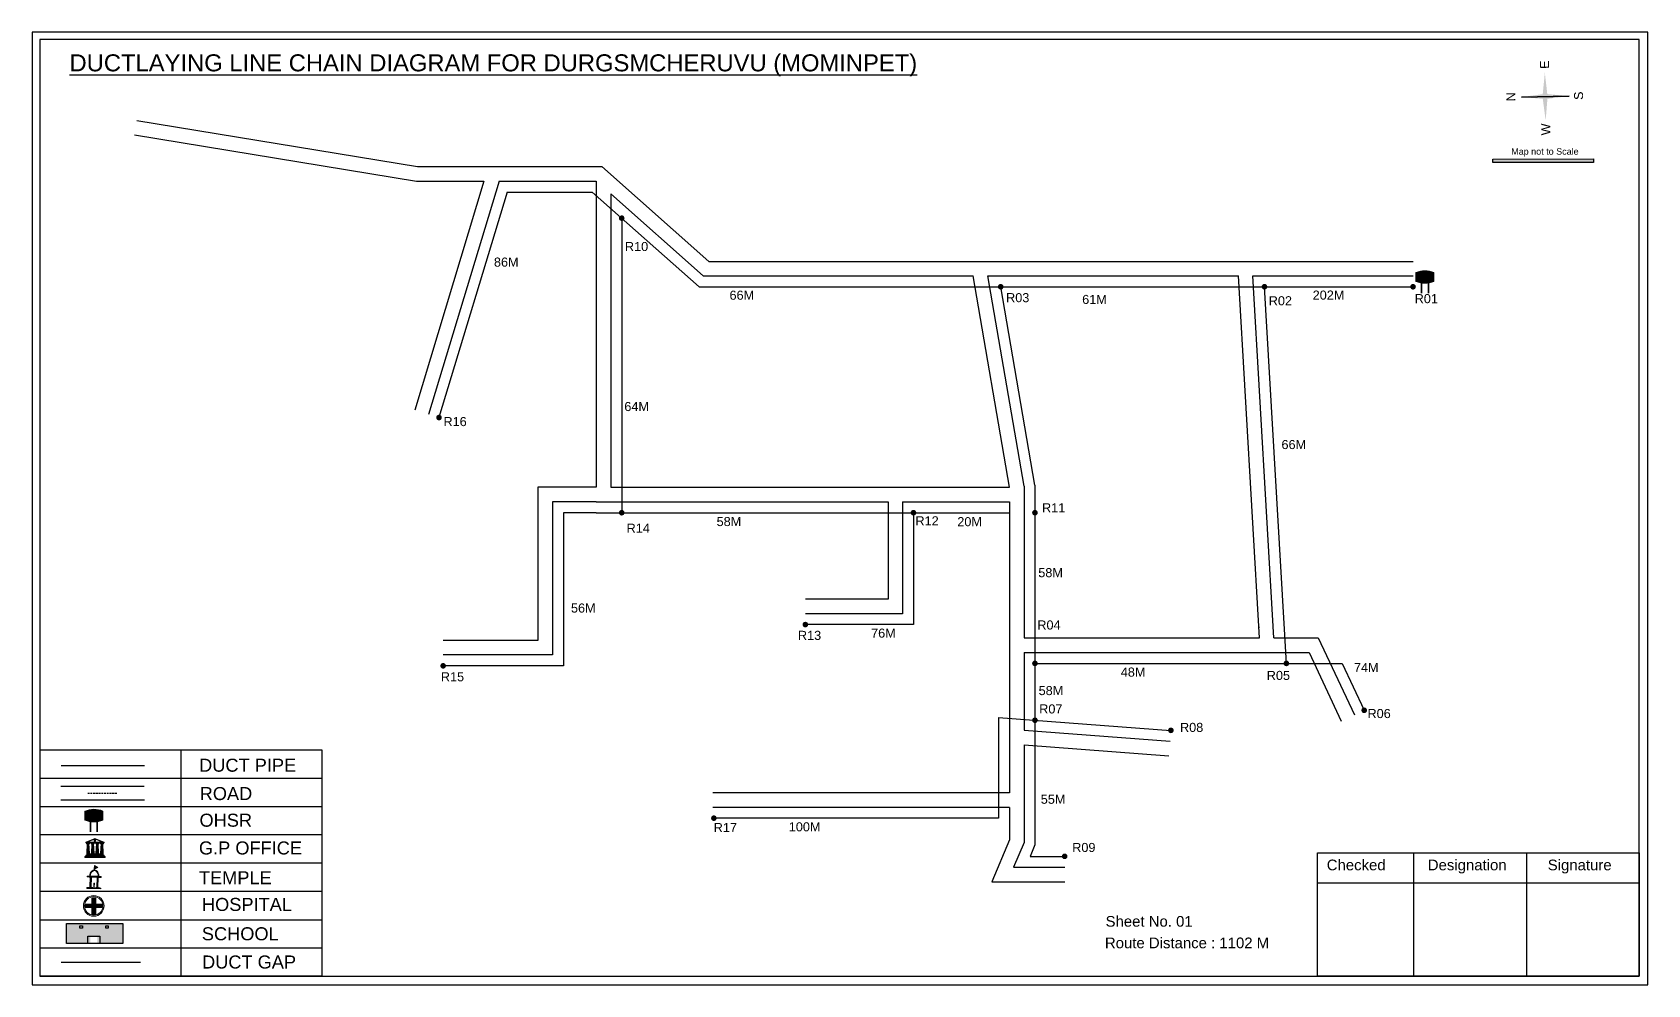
# Model space of a CAD drawing. Header units: inches. Extents: x -117 to 51867, y -12715 to 3423.
# Drawn here: x 37560 to 38450, y -10334 to -9810 of the extents above; entities that cross this region are included whole.
import ezdxf

# ---------------------------------------------------------------- set-up
doc = ezdxf.new("R2010")
doc.units = ezdxf.units.IN
doc.header["$MEASUREMENT"] = 0
doc.linetypes.add('DASHEDX2', pattern=[1.5, 1, -0.5])
for name, color, linetype in [('LANDMARK', 7, 'Continuous'), ('OHT', 7, 'Continuous'), ('pipe', 5, 'Continuous')]:
    doc.layers.add(name, color=color, linetype=linetype)
doc.styles.get("Standard").update_dxf_attribs({"font": 'arial.ttf'})

# ---------------------------------------------------------------- blocks, each defined once
blk = doc.blocks.new('OHT')
at = {"linetype": 'Continuous', "lineweight": 0, "true_color": 0x0ffffc}
blk.add_hatch(color=4, dxfattribs=at).paths.add_polyline_path([(0.012, 1), (0, 1, 0.101323), (-0.4, 0.916), (-0.4, 0.525, 0.194075), (0.399, 0.521), (0.399, 0.921, 0.097877)])
at = {"color": 4, "linetype": 'Continuous', "lineweight": 0, "true_color": 0x0ffffc, "flags": 128}
for points in [[(-0.4, 0.525), (-0.4, 0.916)], [(0.399, 0.521), (0.399, 0.921)]]:
    blk.add_lwpolyline(points, dxfattribs=at)
at = {"color": 4, "linetype": 'Continuous', "lineweight": 0, "true_color": 0x0ffffc, "const_width": 0.075, "flags": 128}
for points in [[(-0.15, 0), (-0.15, 0.475)], [(0.15, 0), (0.15, 0.473)]]:
    blk.add_lwpolyline(points, dxfattribs=at)
at = {"color": 4, "linetype": 'Continuous', "lineweight": 0, "true_color": 0x0ffffc}
for centre, radius, start, end in [((0.006, -0.019), 1.019, 67.31091, 113.47108), ((0.004, 1.513), 1.068, 247.76824, 291.70073)]:
    blk.add_arc(centre, radius, start, end, dxfattribs=at)
blk = doc.blocks.new('Government_Office')
at = {"linetype": 'Continuous', "lineweight": 0, "true_color": 0xff0000}
h = blk.add_hatch(color=1, dxfattribs=at)
h.paths.add_polyline_path([(0.44, 0.72), (0.45, 0.75), (0, 0.93), (-0.45, 0.75), (-0.44, 0.72)])
h.paths.add_polyline_path([(0.355, 0.75), (-0.355, 0.75), (0, 0.9)], flags=16)
h.paths.add_polyline_path([(0, 0.778, -1), (0, 0.872, -1)], flags=0)
h = blk.add_hatch(color=1, dxfattribs=at)
edge = h.paths.add_edge_path()
edge.add_arc((0, 0.825), 0.0467, 90, 270)
edge.add_arc((0, 0.825), 0.0467, 270, 450)
for points in [[(-0.5, 0.05), (0.5, 0.05), (0.5, 0), (-0.5, 0)], [(-0.45, 0.075), (-0.45, 0.12), (0.45, 0.12), (0.45, 0.075)], [(-0.4, 0.14), (-0.4, 0.18), (0.4, 0.18), (0.4, 0.14)]]:
    blk.add_hatch(color=1, dxfattribs=at).paths.add_polyline_path(points)
h = blk.add_hatch(color=1, dxfattribs=at)
edge = h.paths.add_edge_path()
edge.add_line((-0.27, 0.195), (-0.295, 0.675))
edge.add_line((-0.295, 0.675), (-0.29, 0.675))
edge.add_arc((-0.278, 0.688), 0.0176, 225.30401, 441.56588)
edge.add_line((-0.275, 0.705), (-0.395, 0.705))
edge.add_arc((-0.392, 0.688), 0.0176, 98.43412, 314.69599)
edge.add_line((-0.38, 0.675), (-0.375, 0.675))
edge.add_line((-0.375, 0.675), (-0.4, 0.195))
edge.add_line((-0.4, 0.195), (-0.27, 0.195))
h = blk.add_hatch(color=1, dxfattribs=at)
edge = h.paths.add_edge_path()
edge.add_line((-0.047, 0.195), (-0.072, 0.675))
edge.add_line((-0.072, 0.675), (-0.067, 0.675))
edge.add_arc((-0.054, 0.688), 0.0176, 225.30401, 441.56588)
edge.add_line((-0.052, 0.705), (-0.172, 0.705))
edge.add_arc((-0.169, 0.688), 0.0176, 98.43412, 314.69599)
edge.add_line((-0.157, 0.675), (-0.152, 0.675))
edge.add_line((-0.152, 0.675), (-0.177, 0.195))
edge.add_line((-0.177, 0.195), (-0.047, 0.195))
h = blk.add_hatch(color=1, dxfattribs=at)
edge = h.paths.add_edge_path()
edge.add_line((0.177, 0.195), (0.152, 0.675))
edge.add_line((0.152, 0.675), (0.157, 0.675))
edge.add_arc((0.169, 0.688), 0.0176, 225.30401, 441.56588)
edge.add_line((0.172, 0.705), (0.052, 0.705))
edge.add_arc((0.054, 0.688), 0.0176, 98.43412, 314.69599)
edge.add_line((0.067, 0.675), (0.072, 0.675))
edge.add_line((0.072, 0.675), (0.047, 0.195))
edge.add_line((0.047, 0.195), (0.177, 0.195))
h = blk.add_hatch(color=1, dxfattribs=at)
edge = h.paths.add_edge_path()
edge.add_line((0.4, 0.195), (0.375, 0.675))
edge.add_line((0.375, 0.675), (0.38, 0.675))
edge.add_arc((0.392, 0.688), 0.0176, 225.30401, 441.56588)
edge.add_line((0.395, 0.705), (0.275, 0.705))
edge.add_arc((0.278, 0.688), 0.0176, 98.43412, 314.69599)
edge.add_line((0.29, 0.675), (0.295, 0.675))
edge.add_line((0.295, 0.675), (0.27, 0.195))
edge.add_line((0.27, 0.195), (0.4, 0.195))
at = {"color": 1, "linetype": 'Continuous', "lineweight": 0, "true_color": 0xff0000, "flags": 128}
for points in [[(-0.45, 0.75), (-0.44, 0.72), (0.44, 0.72), (0.45, 0.75), (0, 0.93)], [(-0.355, 0.75), (0.355, 0.75), (0, 0.9)], [(-0.5, 0.05), (0.5, 0.05), (0.5, 0), (-0.5, 0)], [(-0.45, 0.075), (-0.45, 0.12), (0.45, 0.12), (0.45, 0.075)], [(-0.4, 0.14), (-0.4, 0.18), (0.4, 0.18), (0.4, 0.14)]]:
    blk.add_lwpolyline(points, close=True, dxfattribs=at)
for points in [[(0, 0.872, 1), (0, 0.778, 1)], [(-0.27, 0.195), (-0.295, 0.675), (-0.29, 0.675, 1.379694), (-0.275, 0.705), (-0.395, 0.705, 1.379694), (-0.38, 0.675), (-0.375, 0.675), (-0.4, 0.195)], [(-0.047, 0.195), (-0.072, 0.675), (-0.067, 0.675, 1.379694), (-0.052, 0.705), (-0.172, 0.705, 1.379694), (-0.157, 0.675), (-0.152, 0.675), (-0.177, 0.195)], [(0.177, 0.195), (0.152, 0.675), (0.157, 0.675, 1.379694), (0.172, 0.705), (0.052, 0.705, 1.379694), (0.067, 0.675), (0.072, 0.675), (0.047, 0.195)], [(0.4, 0.195), (0.375, 0.675), (0.38, 0.675, 1.379694), (0.395, 0.705), (0.275, 0.705, 1.379694), (0.29, 0.675), (0.295, 0.675), (0.27, 0.195)]]:
    blk.add_lwpolyline(points, format="xyb", close=True, dxfattribs=at)
blk = doc.blocks.new('Temple')
at = {"linetype": 'Continuous', "lineweight": 0, "true_color": 0xff0000}
h = blk.add_hatch(color=1, dxfattribs=at)
edge = h.paths.add_edge_path()
edge.add_line((0.175, 0.49), (0.225, 0.49))
edge.add_line((0.225, 0.49), (0.225, 0.497))
edge.add_line((0.225, 0.497), (0.307, 0.497))
edge.add_line((0.307, 0.497), (0.307, 0.533))
edge.add_line((0.307, 0.533), (0.257, 0.533))
edge.add_line((0.257, 0.533), (0.257, 0.54))
edge.add_line((0.257, 0.54), (0.2, 0.54))
edge.add_spline(control_points=[(0.2, 0.54), (0.2, 0.589), (0.19, 0.638), (0.142, 0.743), (0.092, 0.79), (0.027, 0.805), (0.02, 0.806), (0.012, 0.806)], knot_values=[4.712389, 4.712389, 4.712389, 4.712389, 5.278166, 5.278166, 6.117402, 6.117402, 6.223801, 6.223801, 6.223801, 6.223801], degree=3, periodic=0)
edge.add_line((0.012, 0.806), (0.012, 0.79))
edge.add_line((0.012, 0.79), (-0.012, 0.79))
edge.add_line((-0.012, 0.79), (-0.012, 0.806))
edge.add_spline(control_points=[(-0.012, 0.806), (-0.055, 0.802), (-0.096, 0.781), (-0.171, 0.699), (-0.197, 0.628), (-0.2, 0.55), (-0.2, 0.545), (-0.2, 0.54)], knot_values=[6.343965, 6.343965, 6.343965, 6.343965, 6.956638, 6.956638, 7.795874, 7.795874, 7.853982, 7.853982, 7.853982, 7.853982], degree=3, periodic=0)
edge.add_line((-0.2, 0.54), (-0.257, 0.54))
edge.add_line((-0.257, 0.54), (-0.257, 0.533))
edge.add_line((-0.257, 0.533), (-0.307, 0.533))
edge.add_line((-0.307, 0.533), (-0.307, 0.497))
edge.add_line((-0.307, 0.497), (-0.225, 0.497))
edge.add_line((-0.225, 0.497), (-0.225, 0.49))
edge.add_line((-0.225, 0.49), (-0.175, 0.49))
edge.add_line((-0.175, 0.49), (-0.175, 0.07))
edge.add_arc((-0.205, 0.07), 0.03, -90, 0, ccw=False)
edge.add_line((-0.205, 0.04), (-0.257, 0.04))
edge.add_line((-0.257, 0.04), (-0.257, 0.033))
edge.add_line((-0.257, 0.033), (-0.307, 0.033))
edge.add_line((-0.307, 0.033), (-0.307, 0))
edge.add_line((-0.307, 0), (0.307, 0))
edge.add_line((0.307, 0), (0.307, 0.033))
edge.add_line((0.307, 0.033), (0.257, 0.033))
edge.add_line((0.257, 0.033), (0.257, 0.04))
edge.add_line((0.257, 0.04), (0.205, 0.04))
edge.add_arc((0.205, 0.07), 0.03, 180, 270, ccw=False)
edge.add_line((0.175, 0.07), (0.175, 0.49))
h.paths.add_polyline_path([(0.125, 0.07, -0.414214), (0.095, 0.04), (0.05, 0.04), (0.05, 0.033), (-0.05, 0.033), (-0.05, 0.04), (-0.095, 0.04, -0.414214), (-0.125, 0.07), (-0.125, 0.497), (0.125, 0.497)], flags=16)
edge = h.paths.add_edge_path(flags=16)
edge.add_ellipse((0, 0.54), major_axis=(0, 0.242), ratio=0.722808, start_angle=270, end_angle=450, ccw=False)
edge.add_line((0.175, 0.54), (-0.175, 0.54))
h.paths.add_polyline_path([(0.012, 0.23), (0.012, 0.07), (-0.012, 0.07), (-0.012, 0.23)], flags=0)
h = blk.add_hatch(color=1, dxfattribs=at)
edge = h.paths.add_edge_path()
edge.add_line((0.012, 0.857), (0, 0.85))
edge.add_line((0, 0.85), (-0.003, 0.925))
edge.add_line((-0.003, 0.925), (-0.012, 0.925))
edge.add_line((-0.012, 0.925), (-0.012, 0.806))
edge.add_spline(control_points=[(-0.012, 0.806), (-0.004, 0.807), (0.004, 0.807), (0.012, 0.806)], knot_values=[6.223801, 6.223801, 6.223801, 6.223801, 6.343965, 6.343965, 6.343965, 6.343965], degree=3, periodic=0)
edge.add_line((0.012, 0.806), (0.012, 0.857))
h = blk.add_hatch(color=1, dxfattribs=at)
edge = h.paths.add_edge_path()
edge.add_line((0.012, 0.79), (0.012, 0.806))
edge.add_spline(control_points=[(0.012, 0.806), (0.004, 0.807), (-0.004, 0.807), (-0.012, 0.806)], knot_values=[6.223801, 6.223801, 6.223801, 6.223801, 6.343965, 6.343965, 6.343965, 6.343965], degree=3, periodic=0)
edge.add_line((-0.012, 0.806), (-0.012, 0.79))
edge.add_line((-0.012, 0.79), (0.012, 0.79))
at = {"linetype": 'Continuous', "lineweight": 0, "true_color": 0xe66000}
blk.add_hatch(color=32, dxfattribs=at).paths.add_polyline_path([(-0.006, 1), (0.147, 0.931), (0, 0.85)])
at = {"color": 1, "linetype": 'Continuous', "lineweight": 0, "true_color": 0xff0000, "flags": 128}
for points in [[(0.012, 0.925), (-0.012, 0.925), (-0.012, 0.79), (0.012, 0.79)], [(0.012, 0.23), (-0.012, 0.23), (-0.012, 0.07), (0.012, 0.07)]]:
    blk.add_lwpolyline(points, close=True, dxfattribs=at)
at = {"color": 32, "linetype": 'Continuous', "lineweight": 0, "true_color": 0xe66000, "flags": 128}
blk.add_lwpolyline([(-0.006, 1), (0.147, 0.931), (0, 0.85), (-0.006, 1)], dxfattribs=at)
at = {"color": 1, "linetype": 'Continuous', "lineweight": 0, "true_color": 0xff0000, "flags": 128}
blk.add_lwpolyline([(0.2, 0.54), (0.257, 0.54), (0.257, 0.533), (0.307, 0.533), (0.307, 0.497), (0.225, 0.497), (0.225, 0.49), (0.175, 0.49), (0.175, 0.07, 0.414214), (0.205, 0.04), (0.257, 0.04), (0.257, 0.033), (0.307, 0.033), (0.307, 0), (-0.307, 0), (-0.307, 0.033), (-0.257, 0.033), (-0.257, 0.04), (-0.205, 0.04, 0.414214), (-0.175, 0.07), (-0.175, 0.49), (-0.225, 0.49), (-0.225, 0.497), (-0.307, 0.497), (-0.307, 0.533), (-0.257, 0.533), (-0.257, 0.54), (-0.2, 0.54)], format="xyb", dxfattribs=at)
blk.add_lwpolyline([(-0.175, 0.54), (0.175, 0.54)], dxfattribs=at)
blk.add_lwpolyline([(0.125, 0.497), (0.125, 0.07, -0.414214), (0.095, 0.04), (0.05, 0.04), (0.05, 0.033), (-0.05, 0.033), (-0.05, 0.04), (-0.095, 0.04, -0.414214), (-0.125, 0.07), (-0.125, 0.497)], format="xyb", close=True, dxfattribs=at)
at = {"color": 1, "linetype": 'Continuous', "lineweight": 0, "true_color": 0xff0000}
blk.add_ellipse((0, 0.54), major_axis=(0, 0.242), ratio=0.722808, start_param=4.712389, end_param=7.853982, dxfattribs=at)
blk.add_open_spline([(0.2, 0.54), (0.2, 0.589), (0.19, 0.638), (0.142, 0.743), (0.092, 0.79), (-0.023, 0.816), (-0.085, 0.794), (-0.171, 0.699), (-0.197, 0.628), (-0.2, 0.55), (-0.2, 0.545), (-0.2, 0.54)], degree=3, knots=[4.712389, 4.712389, 4.712389, 4.712389, 5.278166, 5.278166, 6.117402, 6.117402, 6.956638, 6.956638, 7.795874, 7.795874, 7.853982, 7.853982, 7.853982, 7.853982], dxfattribs=at)
blk = doc.blocks.new('*U99')
at = {"color": 0, "linetype": 'DASHEDX2', "transparency": 16777216}
blk.add_line((-8.22, 0), (8.01, 0), dxfattribs=at)
blk = doc.blocks.new('Hospital')
at = {"linetype": 'Continuous', "lineweight": 0, "true_color": 0x000000}
h = blk.add_hatch(color=18, dxfattribs=at)
h.paths.add_polyline_path([(-0.5, 0, 1), (0.5, 0, 1)])
h.paths.add_polyline_path([(0.446, 0, -1), (-0.446, 0, -1)], flags=16)
at = {"linetype": 'Continuous', "true_color": 0xff0000}
blk.add_hatch(color=1, dxfattribs=at).paths.add_polyline_path([(-0.394, 0.08), (-0.08, 0.08), (-0.08, 0.394), (0.08, 0.394), (0.08, 0.08), (0.394, 0.08), (0.394, -0.08), (0.08, -0.08), (0.08, -0.394), (-0.08, -0.394), (-0.08, -0.08), (-0.394, -0.08)])
at = {"color": 1, "linetype": 'Continuous', "true_color": 0xff0000, "flags": 128}
blk.add_lwpolyline([(-0.394, 0.08), (-0.08, 0.08), (-0.08, 0.394), (0.08, 0.394), (0.08, 0.08), (0.394, 0.08), (0.394, -0.08), (0.08, -0.08), (0.08, -0.394), (-0.08, -0.394), (-0.08, -0.08), (-0.394, -0.08)], close=True, dxfattribs=at)
at = {"color": 18, "linetype": 'Continuous', "lineweight": 0, "true_color": 0x000000}
for radius in [0.5, 0.446]:
    blk.add_circle((0, 0), radius, dxfattribs=at)

msp = doc.modelspace()

# ---------------------------------------------------------------- hatches: boundary and pattern name
at = {"true_color": 0x0093dd}
h = msp.add_hatch(color=142, dxfattribs=at)
h.dxf.hatch_style = 1
h.paths.add_polyline_path([(38364.71, -9879.48), (38364.71, -9881.33), (38420.22, -9881.2), (38420.22, -9879.36)])
at = {"ltscale": 0.5}
h = msp.add_hatch(color=5, dxfattribs=at)
h.dxf.hatch_style = 1
h.paths.add_polyline_path([(37886.28, -9911.95, 1), (37883.16, -9911.95, 1)])
h = msp.add_hatch(color=5, dxfattribs=at)
h.dxf.hatch_style = 1
h.paths.add_polyline_path([(38095.14, -9949.74, 1), (38092.02, -9949.74, 1)])
h = msp.add_hatch(color=5, dxfattribs=at)
h.dxf.hatch_style = 1
h.paths.add_polyline_path([(38240.47, -9949.74, 1), (38237.35, -9949.74, 1)])
h = msp.add_hatch(color=5, dxfattribs=at)
h.dxf.hatch_style = 1
h.paths.add_polyline_path([(38322.34, -9949.74, 1), (38319.22, -9949.74, 1)])
h = msp.add_hatch(color=5, dxfattribs=at)
h.dxf.hatch_style = 1
h.paths.add_polyline_path([(37785.6, -10021.76, 1), (37782.48, -10021.76, 1)])
h = msp.add_hatch(color=5, dxfattribs=at)
h.dxf.hatch_style = 1
h.paths.add_polyline_path([(37886.28, -10074.18, 1), (37883.16, -10074.18, 1)])
h = msp.add_hatch(color=5, dxfattribs=at)
h.dxf.hatch_style = 1
h.paths.add_polyline_path([(38047.05, -10074.18, 1), (38043.93, -10074.18, 1)])
h = msp.add_hatch(color=5, dxfattribs=at)
h.dxf.hatch_style = 1
h.paths.add_polyline_path([(38113.99, -10074.18, 1), (38110.87, -10074.18, 1)])
h = msp.add_hatch(color=5, dxfattribs=at)
h.dxf.hatch_style = 1
h.paths.add_polyline_path([(37987.47, -10135.77, 1), (37984.35, -10135.77, 1)])
h = msp.add_hatch(color=5, dxfattribs=at)
h.dxf.hatch_style = 1
h.paths.add_polyline_path([(38113.99, -10157.16, 1), (38110.87, -10157.16, 1)])
h = msp.add_hatch(color=5, dxfattribs=at)
h.dxf.hatch_style = 1
h.paths.add_polyline_path([(38252.53, -10157.16, 1), (38249.41, -10157.16, 1)])
h = msp.add_hatch(color=5, dxfattribs=at)
h.dxf.hatch_style = 1
h.paths.add_polyline_path([(37787.89, -10158.49, 1), (37784.77, -10158.49, 1)])
h = msp.add_hatch(color=5, dxfattribs=at)
h.dxf.hatch_style = 1
h.paths.add_polyline_path([(38295.42, -10182.98, 1), (38292.3, -10182.98, 1)])
h = msp.add_hatch(color=5, dxfattribs=at)
h.dxf.hatch_style = 1
h.paths.add_polyline_path([(38113.99, -10188.45, 1), (38110.87, -10188.45, 1)])
h = msp.add_hatch(color=5, dxfattribs=at)
h.dxf.hatch_style = 1
h.paths.add_polyline_path([(38188.89, -10194.04, 1), (38185.77, -10194.04, 1)])
h = msp.add_hatch(color=5, dxfattribs=at)
h.dxf.hatch_style = 1
h.paths.add_polyline_path([(37937.06, -10242.39, 1), (37933.95, -10242.39, 1)])
h = msp.add_hatch(color=5, dxfattribs=at)
h.dxf.hatch_style = 1
h.paths.add_polyline_path([(38130.38, -10263.42, 1), (38127.26, -10263.42, 1)])
at = {"true_color": 0xc8c92d}
h = msp.add_hatch(color=52, dxfattribs=at)
h.dxf.hatch_style = 1
h.paths.add_polyline_path([(37584.9, -10300.41), (37578.73, -10300.41), (37578.73, -10311.5), (37584.9, -10311.5)])
h.paths.add_polyline_path([(37609.75, -10300.41), (37603.58, -10300.41), (37603.58, -10311.5), (37609.75, -10311.5)])
at = {"true_color": 0x293189}
h = msp.add_hatch(color=177, dxfattribs=at)
h.dxf.hatch_style = 1
h.paths.add_polyline_path([(37603.58, -10300.41), (37584.9, -10300.41), (37584.9, -10311.5), (37591.91, -10311.5), (37591.91, -10307.87), (37595.76, -10307.87), (37595.76, -10311.5), (37603.58, -10311.5)])
h.paths.add_polyline_path([(37587.57, -10302.89), (37586.2, -10302.89), (37586.2, -10301.62), (37587.57, -10301.62)], flags=16)
h.paths.add_polyline_path([(37600.44, -10302.89), (37600.44, -10301.62), (37601.82, -10301.62), (37601.82, -10302.89)], flags=16)

# ---------------------------------------------------------------- linework, layer by layer
for p, q in [((38406.78, -9844.78), (38380.48, -9845.24)), ((38380.48, -9845.24), (38406.78, -9844.78)), ((38406.78, -9844.78), (38380.48, -9845.24)), ((38393.65, -9845.01), (38406.78, -9844.78)), ((37617.51, -9858.22), (37772.25, -9883.54)), ((37616.22, -9866.11), (37771.6, -9891.54)), ((37772.25, -9883.54), (37873.75, -9883.54)), ((37873.75, -9883.54), (37932.69, -9935.74)), ((37808.78, -9891.54), (37770.64, -10017.71)), ((37771.6, -9891.54), (37808.78, -9891.54)), ((37817.14, -9891.54), (37778.29, -10020.02)), ((37817.14, -9891.54), (37870.72, -9891.54)), ((37870.72, -9891.54), (37870.72, -10060.18)), ((37878.72, -9898.63), (37929.66, -9943.74)), ((37878.72, -9898.63), (37878.72, -10060.18)), ((37932.69, -9935.74), (38320.78, -9935.74)), ((37929.66, -9943.74), (38078.34, -9943.74)), ((38098.43, -10060.18), (38078.34, -9943.74)), ((38106.43, -10059.49), (38086.46, -9943.74)), ((38086.46, -9943.74), (38224.54, -9943.74)), ((38236.13, -10143.16), (38224.54, -9943.74)), ((38244.15, -10143.16), (38232.55, -9943.74)), ((38232.55, -9943.74), (38320.78, -9943.74)), ((37870.72, -10060.18), (37838.57, -10060.18)), ((37838.57, -10060.18), (37838.57, -10144.49)), ((37878.72, -10060.18), (38098.43, -10060.18)), ((38106.43, -10059.49), (38106.43, -10143.16)), ((37846.57, -10068.18), (37846.57, -10152.49)), ((37870.72, -10068.18), (37846.57, -10068.18)), ((37870.72, -10068.18), (38031.49, -10068.18)), ((38031.49, -10068.18), (38031.49, -10121.77)), ((38039.49, -10068.18), (38039.49, -10129.77)), ((38039.49, -10068.18), (38098.43, -10068.18)), ((38098.43, -10068.18), (38098.43, -10194.01)), ((38031.49, -10121.77), (37985.91, -10121.77)), ((38039.49, -10129.77), (37985.91, -10129.77)), ((38235.79, -10137.16), (38236.13, -10137.16)), ((37838.57, -10144.49), (37786.33, -10144.49)), ((38106.43, -10143.16), (38236.13, -10143.16)), ((38244.15, -10143.16), (38268.54, -10143.16)), ((38268.54, -10143.16), (38288.43, -10185.53)), ((37846.57, -10152.49), (37786.33, -10152.49)), ((38106.43, -10151.16), (38263.46, -10151.16)), ((38106.43, -10151.16), (38106.43, -10194.01)), ((38263.46, -10151.16), (38281.19, -10188.93)), ((38098.43, -10194.01), (38098.43, -10228.43)), ((38106.43, -10194.01), (38186.88, -10200.02)), ((37564.06, -10204.98), (37564.06, -10328.19)), ((37641.82, -10204.98), (37641.82, -10329.4)), ((38106.43, -10202.04), (38106.43, -10255.86)), ((38106.43, -10202.04), (38186.29, -10208)), ((37719.59, -10220.53), (37564.06, -10220.53)), ((37575.71, -10224.83), (37621.6, -10224.83)), ((37719.59, -10236.08), (37564.06, -10236.08)), ((37575.71, -10232.35), (37621.83, -10232.35)), ((38098.43, -10228.43), (37935.01, -10228.43)), ((38098.43, -10236.43), (37935.01, -10236.43)), ((38098.43, -10236.43), (38098.43, -10254.24)), ((37719.59, -10251.64), (37564.06, -10251.64)), ((38098.43, -10254.24), (38088.63, -10277.42)), ((38106.43, -10255.86), (38100.7, -10269.42)), ((37719.59, -10267.19), (37564.06, -10267.19)), ((38100.7, -10269.42), (38128.82, -10269.42)), ((38088.63, -10277.42), (38128.82, -10277.42)), ((37719.59, -10282.74), (37564.06, -10282.74)), ((37564.06, -10298.3), (37719.59, -10298.3)), ((37564.06, -10313.85), (37719.59, -10313.85)), ((37564.05, -10328.43), (37564.05, -10329.39)), ((37564.06, -10328.19), (37564.06, -10329.4)), ((37719.59, -10329.4), (37564.06, -10329.4))]:
    msp.add_line(p, q)
at = {"color": 1}
msp.add_line((38380.48, -9845.24), (38393.64, -9845.01), dxfattribs=at)
at = {"color": 242, "true_color": 0xcd2027}
for p, q in [((38321.11, -10261.55), (38321.11, -10329.44)), ((38383.32, -10261.55), (38383.32, -10329.44)), ((38268.15, -10278), (38445.37, -10278))]:
    msp.add_line(p, q, dxfattribs=at)
for points in [[(37559.94, -9809.6), (37559.94, -10334.1), (38450.08, -10334.1), (38450.08, -9809.6)], [(37564.05, -9813.61), (37564.05, -10329.39), (38445.37, -10329.39), (38445.37, -9813.61)], [(37609.82, -10300.41), (37609.82, -10311.5), (37578.73, -10311.5), (37578.73, -10300.41)], [(37587.57, -10301.62), (37587.57, -10302.89), (37586.2, -10302.89), (37586.2, -10301.62)], [(37600.44, -10302.89), (37600.44, -10301.62), (37601.82, -10301.62), (37601.82, -10302.89)]]:
    msp.add_lwpolyline(points, close=True)
at = {"color": 142, "true_color": 0x0093dd}
msp.add_lwpolyline([(38420.22, -9881.2), (38364.71, -9881.33), (38364.71, -9879.48), (38420.22, -9879.36), (38420.22, -9881.2)], dxfattribs=at)
for points in [[(37719.59, -10329.4), (37719.59, -10204.98), (37564.06, -10204.98)], [(37590.58, -10311.5), (37590.58, -10307.4), (37597.1, -10307.4), (37597.1, -10311.5)]]:
    msp.add_lwpolyline(points)
at = {"color": 242, "true_color": 0xcd2027}
msp.add_lwpolyline([(38445.37, -10329.44), (38268.15, -10329.44), (38268.15, -10261.55), (38445.37, -10261.55)], close=True, dxfattribs=at)
for points in [[(38394.92, -9844.97), (38392.11, -9845.02), (38393.4, -9831.86)], [(38394.92, -9844.97), (38392.11, -9845.02), (38393.4, -9831.86)], [(38394.93, -9844.97), (38392.11, -9845.02), (38393.86, -9858.16)], [(38394.93, -9844.97), (38392.11, -9845.02), (38393.86, -9858.16)], [(38393.66, -9846.3), (38393.61, -9843.49), (38406.78, -9844.78)], [(38393.66, -9846.3), (38393.61, -9843.49), (38406.78, -9844.78)]]:
    msp.add_solid(points)
at = {"color": 1}
msp.add_solid([(38393.66, -9846.31), (38393.61, -9843.49), (38380.48, -9845.24)], dxfattribs=at)
msp.add_solid([(38393.66, -9846.31), (38393.61, -9843.49), (38380.48, -9845.24)], dxfattribs=at)
at = {"layer": 'OHT', "color": 5}
msp.add_line((37575.88, -10213.44), (37621.77, -10213.44), dxfattribs=at)
at = {"layer": 'OHT', "color": 1}
msp.add_line((37575.88, -10321.63), (37619.47, -10321.63), dxfattribs=at)
at = {"layer": 'pipe'}
for p, q in [((37821.59, -9897.54), (37784.04, -10021.76)), ((37821.59, -9897.54), (37868.44, -9897.54)), ((37868.44, -9897.54), (37927.38, -9949.74)), ((37884.72, -9911.95), (37884.72, -10074.18)), ((37927.38, -9949.74), (38078.34, -9949.74)), ((37927.38, -9949.74), (38224.54, -9949.74)), ((38112.43, -10058.98), (38093.58, -9949.74)), ((38093.58, -9949.74), (38320.78, -9949.74)), ((38250.97, -10157.16), (38238.91, -9949.74)), ((38112.43, -10058.98), (38112.43, -10143.16)), ((37852.57, -10074.18), (37852.57, -10158.49)), ((37870.72, -10074.18), (37852.57, -10074.18)), ((37870.72, -10074.18), (38031.49, -10074.18)), ((38031.49, -10074.18), (38098.43, -10074.18)), ((38045.49, -10074.18), (38045.49, -10135.77)), ((38045.49, -10135.77), (37985.91, -10135.77)), ((38112.43, -10143.16), (38112.43, -10194.01)), ((37852.57, -10158.49), (37786.33, -10158.49)), ((38112.43, -10157.16), (38281.74, -10157.16)), ((38281.74, -10157.16), (38293.86, -10182.98)), ((38092.43, -10186.95), (38092.43, -10194.01)), ((38092.43, -10186.95), (38187.33, -10194.04)), ((38092.43, -10194.01), (38092.43, -10242.43)), ((38112.43, -10194.01), (38112.43, -10257.08)), ((38092.43, -10242.43), (37935.01, -10242.43)), ((38112.43, -10257.08), (38109.75, -10263.42)), ((38109.75, -10263.42), (38128.82, -10263.42))]:
    msp.add_line(p, q, dxfattribs=at)

# ---------------------------------------------------------------- block references
at = {"linetype": 'DASHEDX2'}
msp.add_blockref('*U99', (37598.71, -10228.59), dxfattribs=at)
at = {"layer": 'LANDMARK'}
for name, p, xscale, yscale, zscale in [('Government_Office', (37594.47, -10264.05), 11.32114773247135, 11.32114773247135, 11.32114773247135), ('Hospital', (37593.78, -10290.71), 11.41772014427468, 11.41772014427468, 11.41772014427468)]:
    msp.add_blockref(name, p, dxfattribs=dict(at, xscale=xscale, yscale=yscale, zscale=zscale))
at = {"layer": 'LANDMARK', "xscale": 12.62452535729322, "yscale": 12.62452535729322, "zscale": 12.62452535729322, "rotation": 358.3713438591284}
msp.add_blockref('Temple', (37593.9, -10281.17), dxfattribs=at)
at = {"layer": 'OHT', "xscale": 12.45189723782068, "yscale": 12.45189723782068, "zscale": 12.45189723782068}
for p in [(38327.35, -9953.33), (37593.88, -10249.95)]:
    msp.add_blockref('OHT', p, dxfattribs=at)

# ---------------------------------------------------------------- texts
at = {"color": 242, "true_color": 0xcd2027}
msp.add_text('%%UDUCTLAYING LINE CHAIN DIAGRAM FOR DURGSMCHERUVU (MOMINPET)', height=9.375, dxfattribs=at).set_placement((37580.44, -9831.09))
for s, p in [('E', (38395.8, -9829.69)), ('N', (38377.21, -9847.54)), ('S', (38414.5, -9846.79)), ('W', (38396.44, -9866.28))]:
    msp.add_text(s, height=4.95, rotation=91.00631).set_placement(p)
for s, height, p in [('Map not to Scale', 3.5424, (38374.89, -9876.98)), ('R10', 5, (37886.5, -9930.06)), ('86M', 5, (37814.31, -9938.64)), ('66M', 5, (37944.13, -9956.87)), ('202M', 5, (38265.47, -9956.82)), ('R03', 5, (38096.53, -9958.23)), ('61M', 5, (38138.46, -9959.21)), ('R02', 5, (38241.27, -9959.94)), ('R01', 5, (38321.68, -9958.77)), ('64M', 5, (37886.17, -10018.19)), ('R16', 5, (37786.5, -10026.47)), ('66M', 5, (38248.29, -10039.12)), ('R12', 5, (38046.59, -10081.13)), ('R11', 5, (38116.32, -10073.95)), ('R14', 5, (37887.42, -10085.17)), ('58M', 5, (37937.01, -10081.53)), ('20M', 5, (38069.64, -10081.6)), ('58M', 5, (38114.26, -10109.69)), ('56M', 5, (37856.76, -10129.16)), ('76M', 5, (38022.15, -10142.99)), ('R04', 5, (38113.75, -10138.5)), ('R13', 5, (37981.82, -10144.22)), ('R15', 5, (37785.06, -10167.01)), ('48M', 5, (38159.74, -10164.44)), ('R05', 5, (38240.17, -10166.27)), ('74M', 5, (38288.21, -10161.95)), ('58M', 5, (38114.46, -10174.62)), ('R07', 5, (38114.78, -10184.73)), ('R06', 5, (38295.68, -10187.27)), ('R08', 5, (38192.37, -10194.9)), ('DUCT PIPE', 7.178, (37651.86, -10216.82)), ('ROAD ', 7.178, (37652.17, -10232.43)), ('55M', 5, (38115.65, -10234.46)), ('OHSR', 7.178, (37652.07, -10247.1)), ('R17', 5, (37935.42, -10250.07)), ('100M', 5, (37976.78, -10249.65)), ('G.P OFFICE', 7.178, (37651.75, -10262.39)), ('R09', 5, (38132.96, -10261.03)), ('TEMPLE', 7.178, (37651.74, -10278.8)), ('Checked', 5.886, (38273.22, -10271.1)), ('Designation', 5.886, (38328.92, -10271.1)), ('Signature', 5.886, (38395.02, -10271.1)), ('HOSPITAL', 7.178, (37653.42, -10293.49)), ('Sheet No. 01', 5.886, (38151.36, -10302.16)), ('SCHOOL', 7.178, (37653.36, -10309.65)), ('Route Distance : 1102 M', 5.886, (38150.99, -10314.03)), ('DUCT GAP', 7.178, (37653.47, -10325.2))]:
    msp.add_text(s, height=height).set_placement(p)

doc.saveas('drawing.dxf')
